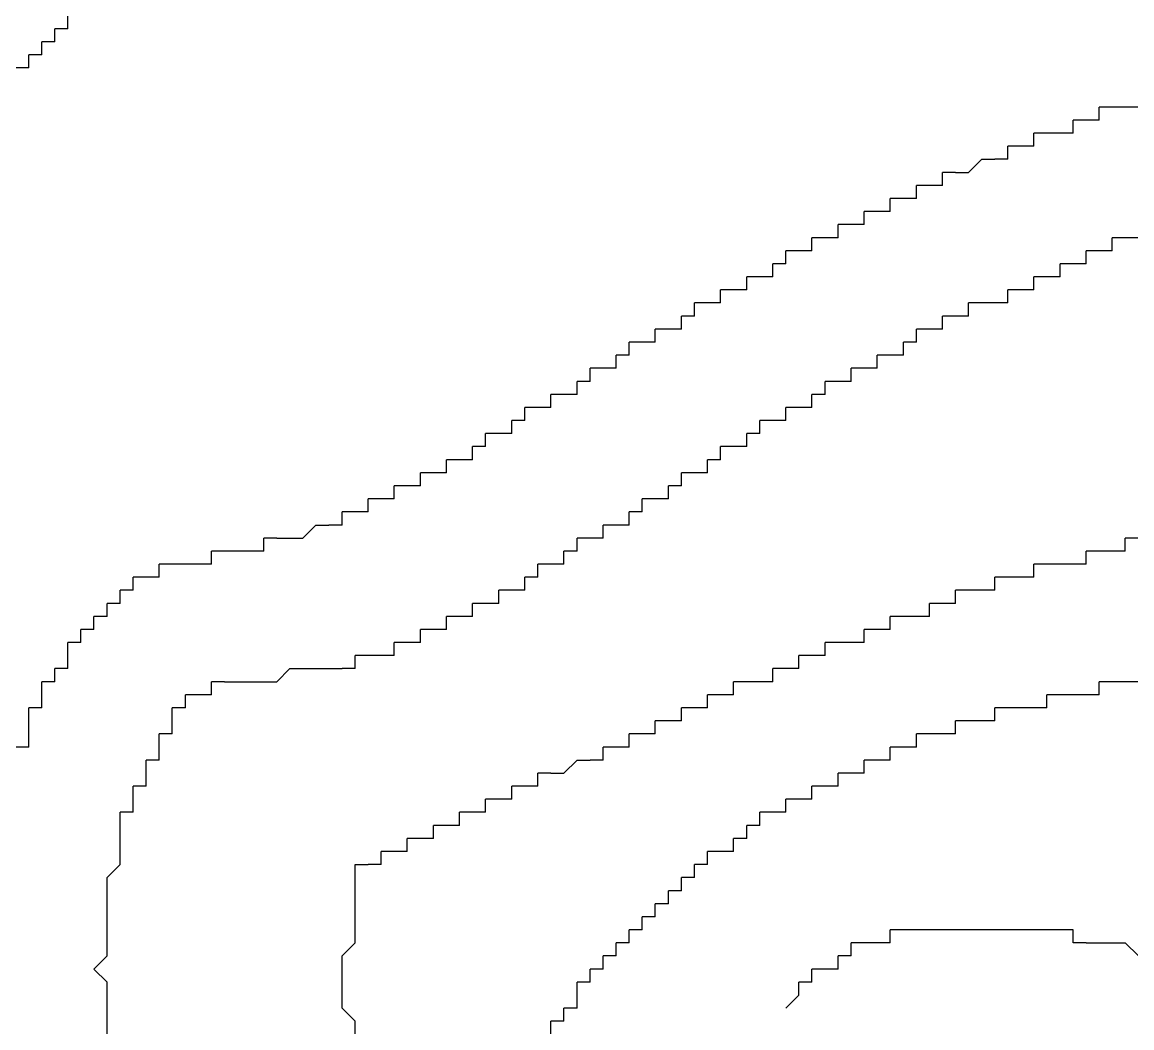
# Model space of a CAD drawing. Extents: x 0.04 to 6.31, y 0.06 to 5.55.
# Drawn here: x 2.661 to 3.547, y 3.339 to 4.141 of the extents above; entities that cross this region are included whole.
import ezdxf

# ---------------------------------------------------------------- set-up
doc = ezdxf.new("R2010")
doc.units = 0
doc.layers.get('0').update_dxf_attribs({"linetype": 'CONTINUOUS'})

msp = doc.modelspace()

# ---------------------------------------------------------------- linework, layer by layer
at = {"color": 7, "linetype": 'CONTINUOUS'}
for points in [[(2.697917, 4.135417), (2.697917, 4.145833)], [(2.697917, 4.135417), (2.6875, 4.135417)], [(2.6875, 4.125), (2.6875, 4.135417)], [(2.6875, 4.125), (2.677083, 4.125)], [(2.677083, 4.114583), (2.677083, 4.125)], [(2.677083, 4.114583), (2.666667, 4.114583)], [(2.666667, 4.104167), (2.666667, 4.114583)], [(2.666667, 4.104167), (2.65625, 4.104167)], [(3.541667, 3.96875), (3.53125, 3.96875)], [(3.53125, 3.958333), (3.53125, 3.96875)], [(3.552083, 3.96875), (3.541667, 3.96875)], [(3.520833, 3.958333), (3.510417, 3.958333)], [(3.510417, 3.947917), (3.510417, 3.958333)], [(3.53125, 3.958333), (3.520833, 3.958333)], [(3.5, 3.947917), (3.489583, 3.947917)], [(3.489583, 3.9375), (3.489583, 3.947917)], [(3.510417, 3.947917), (3.5, 3.947917)], [(3.479167, 3.9375), (3.46875, 3.9375)], [(3.46875, 3.927083), (3.46875, 3.9375)], [(3.489583, 3.9375), (3.479167, 3.9375)], [(3.458333, 3.927083), (3.447917, 3.927083)], [(3.447917, 3.916667), (3.447917, 3.927083)], [(3.46875, 3.927083), (3.458333, 3.927083)], [(3.427083, 3.916667), (3.416667, 3.916667)], [(3.416667, 3.90625), (3.416667, 3.916667)], [(3.4375, 3.916667), (3.427083, 3.916667)], [(3.447917, 3.916667), (3.4375, 3.916667)], [(3.40625, 3.90625), (3.395833, 3.90625)], [(3.395833, 3.895833), (3.395833, 3.90625)], [(3.416667, 3.90625), (3.40625, 3.90625)], [(3.385417, 3.895833), (3.375, 3.895833)], [(3.375, 3.885417), (3.375, 3.895833)], [(3.395833, 3.895833), (3.385417, 3.895833)], [(3.375, 3.885417), (3.364583, 3.885417)], [(3.364583, 3.875), (3.364583, 3.885417)], [(3.354167, 3.875), (3.34375, 3.875)], [(3.34375, 3.864583), (3.34375, 3.875)], [(3.364583, 3.875), (3.354167, 3.875)], [(3.333333, 3.864583), (3.322917, 3.864583)], [(3.322917, 3.854167), (3.322917, 3.864583)], [(3.34375, 3.864583), (3.333333, 3.864583)], [(3.3125, 3.854167), (3.302083, 3.854167)], [(3.302083, 3.84375), (3.302083, 3.854167)], [(3.322917, 3.854167), (3.3125, 3.854167)], [(3.302083, 3.84375), (3.291667, 3.84375)], [(3.291667, 3.833333), (3.291667, 3.84375)], [(3.28125, 3.833333), (3.270833, 3.833333)], [(3.270833, 3.822917), (3.270833, 3.833333)], [(3.291667, 3.833333), (3.28125, 3.833333)], [(3.260417, 3.822917), (3.25, 3.822917)], [(3.25, 3.8125), (3.25, 3.822917)], [(3.270833, 3.822917), (3.260417, 3.822917)], [(3.25, 3.8125), (3.239583, 3.8125)], [(3.239583, 3.802083), (3.239583, 3.8125)], [(3.229167, 3.802083), (3.21875, 3.802083)], [(3.21875, 3.791667), (3.21875, 3.802083)], [(3.239583, 3.802083), (3.229167, 3.802083)], [(3.21875, 3.791667), (3.208333, 3.791667)], [(3.208333, 3.78125), (3.208333, 3.791667)], [(3.197917, 3.78125), (3.1875, 3.78125)], [(3.1875, 3.770833), (3.1875, 3.78125)], [(3.208333, 3.78125), (3.197917, 3.78125)], [(3.1875, 3.770833), (3.177083, 3.770833)], [(3.177083, 3.760417), (3.177083, 3.770833)], [(3.166667, 3.760417), (3.15625, 3.760417)], [(3.15625, 3.75), (3.15625, 3.760417)], [(3.177083, 3.760417), (3.166667, 3.760417)], [(3.15625, 3.75), (3.145833, 3.75)], [(3.145833, 3.739583), (3.145833, 3.75)], [(3.135417, 3.739583), (3.125, 3.739583)], [(3.125, 3.729167), (3.125, 3.739583)], [(3.145833, 3.739583), (3.135417, 3.739583)], [(3.114583, 3.729167), (3.104167, 3.729167)], [(3.104167, 3.71875), (3.104167, 3.729167)], [(3.125, 3.729167), (3.114583, 3.729167)], [(3.104167, 3.71875), (3.09375, 3.71875)], [(3.09375, 3.708333), (3.09375, 3.71875)], [(3.083333, 3.708333), (3.072917, 3.708333)], [(3.072917, 3.697917), (3.072917, 3.708333)], [(3.09375, 3.708333), (3.083333, 3.708333)], [(3.072917, 3.697917), (3.0625, 3.697917)], [(3.0625, 3.6875), (3.0625, 3.697917)], [(3.052083, 3.6875), (3.041667, 3.6875)], [(3.041667, 3.677083), (3.041667, 3.6875)], [(3.0625, 3.6875), (3.052083, 3.6875)], [(3.03125, 3.677083), (3.020833, 3.677083)], [(3.020833, 3.666667), (3.020833, 3.677083)], [(3.041667, 3.677083), (3.03125, 3.677083)], [(3.010417, 3.666667), (3, 3.666667)], [(3, 3.65625), (3, 3.666667)], [(3.020833, 3.666667), (3.010417, 3.666667)], [(2.989583, 3.65625), (2.979167, 3.65625)], [(2.979167, 3.645833), (2.979167, 3.65625)], [(3, 3.65625), (2.989583, 3.65625)], [(2.96875, 3.645833), (2.958333, 3.645833)], [(2.958333, 3.635417), (2.958333, 3.645833)], [(2.979167, 3.645833), (2.96875, 3.645833)], [(2.9375, 3.635417), (2.927083, 3.635417)], [(2.927083, 3.625), (2.927083, 3.635417)], [(2.947917, 3.635417), (2.9375, 3.635417)], [(2.958333, 3.635417), (2.947917, 3.635417)], [(2.822917, 3.614583), (2.864583, 3.614583), (2.875, 3.625), (2.916667, 3.625)], [(2.927083, 3.625), (2.916667, 3.625)], [(2.822917, 3.614583), (2.8125, 3.614583)], [(2.8125, 3.604167), (2.8125, 3.614583)], [(3.53125, 3.614583), (3.520833, 3.614583)], [(3.520833, 3.604167), (3.520833, 3.614583)], [(3.552083, 3.614583), (3.53125, 3.614583)], [(2.802083, 3.604167), (2.791667, 3.604167)], [(2.791667, 3.59375), (2.791667, 3.604167)], [(2.8125, 3.604167), (2.802083, 3.604167)], [(3.489583, 3.604167), (3.479167, 3.604167)], [(3.479167, 3.59375), (3.479167, 3.604167)], [(3.510417, 3.604167), (3.489583, 3.604167)], [(3.520833, 3.604167), (3.510417, 3.604167)], [(2.791667, 3.59375), (2.78125, 3.59375)], [(2.78125, 3.583333), (2.78125, 3.59375)], [(3.447917, 3.59375), (3.4375, 3.59375)], [(3.4375, 3.583333), (3.4375, 3.59375)], [(3.46875, 3.59375), (3.447917, 3.59375)], [(3.479167, 3.59375), (3.46875, 3.59375)], [(2.78125, 3.572917), (2.78125, 3.583333)], [(3.416667, 3.583333), (3.40625, 3.583333)], [(3.40625, 3.572917), (3.40625, 3.583333)], [(3.427083, 3.583333), (3.416667, 3.583333)], [(3.4375, 3.583333), (3.427083, 3.583333)], [(2.78125, 3.572917), (2.770833, 3.572917)], [(2.770833, 3.5625), (2.770833, 3.572917)], [(3.385417, 3.572917), (3.375, 3.572917)], [(3.375, 3.5625), (3.375, 3.572917)], [(3.395833, 3.572917), (3.385417, 3.572917)], [(3.40625, 3.572917), (3.395833, 3.572917)], [(2.770833, 3.552083), (2.770833, 3.5625)], [(3.364583, 3.5625), (3.354167, 3.5625)], [(3.354167, 3.552083), (3.354167, 3.5625)], [(3.375, 3.5625), (3.364583, 3.5625)], [(2.770833, 3.552083), (2.760417, 3.552083)], [(2.760417, 3.541667), (2.760417, 3.552083)], [(3.34375, 3.552083), (3.333333, 3.552083)], [(3.333333, 3.541667), (3.333333, 3.552083)], [(3.354167, 3.552083), (3.34375, 3.552083)], [(2.760417, 3.53125), (2.760417, 3.541667)], [(3.322917, 3.541667), (3.3125, 3.541667)], [(3.3125, 3.53125), (3.3125, 3.541667)], [(3.333333, 3.541667), (3.322917, 3.541667)], [(2.760417, 3.53125), (2.75, 3.53125)], [(2.75, 3.520833), (2.75, 3.53125)], [(3.302083, 3.53125), (3.291667, 3.53125)], [(3.291667, 3.520833), (3.291667, 3.53125)], [(3.3125, 3.53125), (3.302083, 3.53125)], [(2.75, 3.510417), (2.75, 3.520833)], [(3.28125, 3.520833), (3.270833, 3.520833)], [(3.270833, 3.510417), (3.270833, 3.520833)], [(3.291667, 3.520833), (3.28125, 3.520833)], [(2.75, 3.510417), (2.739583, 3.510417)], [(2.739583, 3.5), (2.739583, 3.510417)], [(3.260417, 3.510417), (3.25, 3.510417)], [(3.25, 3.5), (3.25, 3.510417)], [(3.270833, 3.510417), (3.260417, 3.510417)], [(2.729167, 3.3125), (2.729167, 3.375), (2.71875, 3.385417), (2.729167, 3.395833), (2.729167, 3.458333), (2.739583, 3.46875), (2.739583, 3.5)], [(3.25, 3.5), (3.239583, 3.5)], [(3.239583, 3.489583), (3.239583, 3.5)], [(3.239583, 3.489583), (3.229167, 3.489583)], [(3.229167, 3.479167), (3.229167, 3.489583)], [(3.21875, 3.479167), (3.208333, 3.479167)], [(3.208333, 3.46875), (3.208333, 3.479167)], [(3.229167, 3.479167), (3.21875, 3.479167)], [(3.208333, 3.46875), (3.197917, 3.46875)], [(3.197917, 3.458333), (3.197917, 3.46875)], [(3.197917, 3.458333), (3.1875, 3.458333)], [(3.1875, 3.447917), (3.1875, 3.458333)], [(3.1875, 3.447917), (3.177083, 3.447917)], [(3.177083, 3.4375), (3.177083, 3.447917)], [(3.177083, 3.4375), (3.166667, 3.4375)], [(3.166667, 3.427083), (3.166667, 3.4375)], [(3.166667, 3.427083), (3.15625, 3.427083)], [(3.15625, 3.416667), (3.15625, 3.427083)], [(3.15625, 3.416667), (3.145833, 3.416667)], [(3.145833, 3.40625), (3.145833, 3.416667)], [(3.145833, 3.40625), (3.135417, 3.40625)], [(3.135417, 3.395833), (3.135417, 3.40625)], [(3.135417, 3.395833), (3.125, 3.395833)], [(3.125, 3.385417), (3.125, 3.395833)], [(3.125, 3.385417), (3.114583, 3.385417)], [(3.114583, 3.375), (3.114583, 3.385417)], [(3.114583, 3.375), (3.104167, 3.375)], [(3.104167, 3.364583), (3.104167, 3.375)], [(3.104167, 3.354167), (3.104167, 3.364583)], [(3.104167, 3.354167), (3.09375, 3.354167)], [(3.09375, 3.34375), (3.09375, 3.354167)], [(3.09375, 3.34375), (3.083333, 3.34375)], [(3.083333, 3.333333), (3.083333, 3.34375)]]:
    msp.add_lwpolyline(points, dxfattribs=at)
at = {"color": 255, "linetype": 'CONTINUOUS'}
for points in [[(3.53125, 4.072917), (3.520833, 4.072917)], [(3.520833, 4.0625), (3.520833, 4.072917)], [(3.541667, 4.072917), (3.53125, 4.072917)], [(3.552083, 4.072917), (3.541667, 4.072917)], [(3.510417, 4.0625), (3.5, 4.0625)], [(3.5, 4.052083), (3.5, 4.0625)], [(3.520833, 4.0625), (3.510417, 4.0625)], [(3.479167, 4.052083), (3.46875, 4.052083)], [(3.46875, 4.041667), (3.46875, 4.052083)], [(3.489583, 4.052083), (3.479167, 4.052083)], [(3.5, 4.052083), (3.489583, 4.052083)], [(3.458333, 4.041667), (3.447917, 4.041667)], [(3.447917, 4.03125), (3.447917, 4.041667)], [(3.46875, 4.041667), (3.458333, 4.041667)], [(3.40625, 4.020833), (3.416667, 4.020833), (3.427083, 4.03125), (3.4375, 4.03125)], [(3.447917, 4.03125), (3.4375, 4.03125)], [(3.40625, 4.020833), (3.395833, 4.020833)], [(3.395833, 4.010417), (3.395833, 4.020833)], [(3.385417, 4.010417), (3.375, 4.010417)], [(3.375, 4), (3.375, 4.010417)], [(3.395833, 4.010417), (3.385417, 4.010417)], [(3.364583, 4), (3.354167, 4)], [(3.354167, 3.989583), (3.354167, 4)], [(3.375, 4), (3.364583, 4)], [(3.34375, 3.989583), (3.333333, 3.989583)], [(3.333333, 3.979167), (3.333333, 3.989583)], [(3.354167, 3.989583), (3.34375, 3.989583)], [(3.322917, 3.979167), (3.3125, 3.979167)], [(3.3125, 3.96875), (3.3125, 3.979167)], [(3.333333, 3.979167), (3.322917, 3.979167)], [(3.302083, 3.96875), (3.291667, 3.96875)], [(3.291667, 3.958333), (3.291667, 3.96875)], [(3.3125, 3.96875), (3.302083, 3.96875)], [(3.28125, 3.958333), (3.270833, 3.958333)], [(3.270833, 3.947917), (3.270833, 3.958333)], [(3.291667, 3.958333), (3.28125, 3.958333)], [(3.270833, 3.947917), (3.260417, 3.947917)], [(3.260417, 3.9375), (3.260417, 3.947917)], [(3.25, 3.9375), (3.239583, 3.9375)], [(3.239583, 3.927083), (3.239583, 3.9375)], [(3.260417, 3.9375), (3.25, 3.9375)], [(3.229167, 3.927083), (3.21875, 3.927083)], [(3.21875, 3.916667), (3.21875, 3.927083)], [(3.239583, 3.927083), (3.229167, 3.927083)], [(3.208333, 3.916667), (3.197917, 3.916667)], [(3.197917, 3.90625), (3.197917, 3.916667)], [(3.21875, 3.916667), (3.208333, 3.916667)], [(3.197917, 3.90625), (3.1875, 3.90625)], [(3.1875, 3.895833), (3.1875, 3.90625)], [(3.177083, 3.895833), (3.166667, 3.895833)], [(3.166667, 3.885417), (3.166667, 3.895833)], [(3.1875, 3.895833), (3.177083, 3.895833)], [(3.15625, 3.885417), (3.145833, 3.885417)], [(3.145833, 3.875), (3.145833, 3.885417)], [(3.166667, 3.885417), (3.15625, 3.885417)], [(3.145833, 3.875), (3.135417, 3.875)], [(3.135417, 3.864583), (3.135417, 3.875)], [(3.125, 3.864583), (3.114583, 3.864583)], [(3.114583, 3.854167), (3.114583, 3.864583)], [(3.135417, 3.864583), (3.125, 3.864583)], [(3.114583, 3.854167), (3.104167, 3.854167)], [(3.104167, 3.84375), (3.104167, 3.854167)], [(3.09375, 3.84375), (3.083333, 3.84375)], [(3.083333, 3.833333), (3.083333, 3.84375)], [(3.104167, 3.84375), (3.09375, 3.84375)], [(3.072917, 3.833333), (3.0625, 3.833333)], [(3.0625, 3.822917), (3.0625, 3.833333)], [(3.083333, 3.833333), (3.072917, 3.833333)], [(3.0625, 3.822917), (3.052083, 3.822917)], [(3.052083, 3.8125), (3.052083, 3.822917)], [(3.041667, 3.8125), (3.03125, 3.8125)], [(3.03125, 3.802083), (3.03125, 3.8125)], [(3.052083, 3.8125), (3.041667, 3.8125)], [(3.03125, 3.802083), (3.020833, 3.802083)], [(3.020833, 3.791667), (3.020833, 3.802083)], [(3.010417, 3.791667), (3, 3.791667)], [(3, 3.78125), (3, 3.791667)], [(3.020833, 3.791667), (3.010417, 3.791667)], [(2.989583, 3.78125), (2.979167, 3.78125)], [(2.979167, 3.770833), (2.979167, 3.78125)], [(3, 3.78125), (2.989583, 3.78125)], [(2.96875, 3.770833), (2.958333, 3.770833)], [(2.958333, 3.760417), (2.958333, 3.770833)], [(2.979167, 3.770833), (2.96875, 3.770833)], [(2.947917, 3.760417), (2.9375, 3.760417)], [(2.9375, 3.75), (2.9375, 3.760417)], [(2.958333, 3.760417), (2.947917, 3.760417)], [(2.927083, 3.75), (2.916667, 3.75)], [(2.916667, 3.739583), (2.916667, 3.75)], [(2.9375, 3.75), (2.927083, 3.75)], [(2.864583, 3.729167), (2.885417, 3.729167), (2.895833, 3.739583), (2.90625, 3.739583)], [(2.916667, 3.739583), (2.90625, 3.739583)], [(2.864583, 3.729167), (2.854167, 3.729167)], [(2.854167, 3.71875), (2.854167, 3.729167)], [(3.552083, 3.729167), (3.541667, 3.729167)], [(3.541667, 3.71875), (3.541667, 3.729167)], [(2.822917, 3.71875), (2.8125, 3.71875)], [(2.8125, 3.708333), (2.8125, 3.71875)], [(2.84375, 3.71875), (2.822917, 3.71875)], [(2.854167, 3.71875), (2.84375, 3.71875)], [(3.520833, 3.71875), (3.510417, 3.71875)], [(3.510417, 3.708333), (3.510417, 3.71875)], [(3.53125, 3.71875), (3.520833, 3.71875)], [(3.541667, 3.71875), (3.53125, 3.71875)], [(2.78125, 3.708333), (2.770833, 3.708333)], [(2.770833, 3.697917), (2.770833, 3.708333)], [(2.802083, 3.708333), (2.78125, 3.708333)], [(2.8125, 3.708333), (2.802083, 3.708333)], [(3.479167, 3.708333), (3.46875, 3.708333)], [(3.46875, 3.697917), (3.46875, 3.708333)], [(3.5, 3.708333), (3.479167, 3.708333)], [(3.510417, 3.708333), (3.5, 3.708333)], [(2.760417, 3.697917), (2.75, 3.697917)], [(2.75, 3.6875), (2.75, 3.697917)], [(2.770833, 3.697917), (2.760417, 3.697917)], [(3.447917, 3.697917), (3.4375, 3.697917)], [(3.4375, 3.6875), (3.4375, 3.697917)], [(3.458333, 3.697917), (3.447917, 3.697917)], [(3.46875, 3.697917), (3.458333, 3.697917)], [(2.75, 3.6875), (2.739583, 3.6875)], [(2.739583, 3.677083), (2.739583, 3.6875)], [(3.416667, 3.6875), (3.40625, 3.6875)], [(3.40625, 3.677083), (3.40625, 3.6875)], [(3.427083, 3.6875), (3.416667, 3.6875)], [(3.4375, 3.6875), (3.427083, 3.6875)], [(2.739583, 3.677083), (2.729167, 3.677083)], [(2.729167, 3.666667), (2.729167, 3.677083)], [(3.395833, 3.677083), (3.385417, 3.677083)], [(3.385417, 3.666667), (3.385417, 3.677083)], [(3.40625, 3.677083), (3.395833, 3.677083)], [(2.729167, 3.666667), (2.71875, 3.666667)], [(2.71875, 3.65625), (2.71875, 3.666667)], [(3.364583, 3.666667), (3.354167, 3.666667)], [(3.354167, 3.65625), (3.354167, 3.666667)], [(3.375, 3.666667), (3.364583, 3.666667)], [(3.385417, 3.666667), (3.375, 3.666667)], [(2.71875, 3.65625), (2.708333, 3.65625)], [(2.708333, 3.645833), (2.708333, 3.65625)], [(3.34375, 3.65625), (3.333333, 3.65625)], [(3.333333, 3.645833), (3.333333, 3.65625)], [(3.354167, 3.65625), (3.34375, 3.65625)], [(2.708333, 3.645833), (2.697917, 3.645833)], [(2.697917, 3.635417), (2.697917, 3.645833)], [(3.3125, 3.645833), (3.302083, 3.645833)], [(3.302083, 3.635417), (3.302083, 3.645833)], [(3.322917, 3.645833), (3.3125, 3.645833)], [(3.333333, 3.645833), (3.322917, 3.645833)], [(2.697917, 3.625), (2.697917, 3.635417)], [(3.291667, 3.635417), (3.28125, 3.635417)], [(3.28125, 3.625), (3.28125, 3.635417)], [(3.302083, 3.635417), (3.291667, 3.635417)], [(2.697917, 3.625), (2.6875, 3.625)], [(2.6875, 3.614583), (2.6875, 3.625)], [(3.270833, 3.625), (3.260417, 3.625)], [(3.260417, 3.614583), (3.260417, 3.625)], [(3.28125, 3.625), (3.270833, 3.625)], [(2.6875, 3.614583), (2.677083, 3.614583)], [(2.677083, 3.604167), (2.677083, 3.614583)], [(3.239583, 3.614583), (3.229167, 3.614583)], [(3.229167, 3.604167), (3.229167, 3.614583)], [(3.25, 3.614583), (3.239583, 3.614583)], [(3.260417, 3.614583), (3.25, 3.614583)], [(2.677083, 3.59375), (2.677083, 3.604167)], [(3.21875, 3.604167), (3.208333, 3.604167)], [(3.208333, 3.59375), (3.208333, 3.604167)], [(3.229167, 3.604167), (3.21875, 3.604167)], [(2.677083, 3.59375), (2.666667, 3.59375)], [(2.666667, 3.583333), (2.666667, 3.59375)], [(3.197917, 3.59375), (3.1875, 3.59375)], [(3.1875, 3.583333), (3.1875, 3.59375)], [(3.208333, 3.59375), (3.197917, 3.59375)], [(2.666667, 3.572917), (2.666667, 3.583333)], [(3.177083, 3.583333), (3.166667, 3.583333)], [(3.166667, 3.572917), (3.166667, 3.583333)], [(3.1875, 3.583333), (3.177083, 3.583333)], [(2.666667, 3.5625), (2.666667, 3.572917)], [(3.15625, 3.572917), (3.145833, 3.572917)], [(3.145833, 3.5625), (3.145833, 3.572917)], [(3.166667, 3.572917), (3.15625, 3.572917)], [(2.666667, 3.5625), (2.65625, 3.5625)], [(3.135417, 3.5625), (3.125, 3.5625)], [(3.125, 3.552083), (3.125, 3.5625)], [(3.145833, 3.5625), (3.135417, 3.5625)], [(3.083333, 3.541667), (3.09375, 3.541667), (3.104167, 3.552083), (3.114583, 3.552083)], [(3.125, 3.552083), (3.114583, 3.552083)], [(3.083333, 3.541667), (3.072917, 3.541667)], [(3.072917, 3.53125), (3.072917, 3.541667)], [(3.0625, 3.53125), (3.052083, 3.53125)], [(3.052083, 3.520833), (3.052083, 3.53125)], [(3.072917, 3.53125), (3.0625, 3.53125)], [(3.041667, 3.520833), (3.03125, 3.520833)], [(3.03125, 3.510417), (3.03125, 3.520833)], [(3.052083, 3.520833), (3.041667, 3.520833)], [(3.020833, 3.510417), (3.010417, 3.510417)], [(3.010417, 3.5), (3.010417, 3.510417)], [(3.03125, 3.510417), (3.020833, 3.510417)], [(3, 3.5), (2.989583, 3.5)], [(2.989583, 3.489583), (2.989583, 3.5)], [(3.010417, 3.5), (3, 3.5)], [(2.979167, 3.489583), (2.96875, 3.489583)], [(2.96875, 3.479167), (2.96875, 3.489583)], [(2.989583, 3.489583), (2.979167, 3.489583)], [(2.958333, 3.479167), (2.947917, 3.479167)], [(2.947917, 3.46875), (2.947917, 3.479167)], [(2.96875, 3.479167), (2.958333, 3.479167)], [(2.927083, 3.458333), (2.927083, 3.46875), (2.9375, 3.46875)], [(2.947917, 3.46875), (2.9375, 3.46875)], [(2.927083, 2.729167), (2.927083, 2.791667), (2.916667, 2.802083), (2.916667, 3.03125), (2.927083, 3.041667), (2.927083, 3.34375), (2.916667, 3.354167), (2.916667, 3.395833), (2.927083, 3.40625), (2.927083, 3.458333)], [(3.364583, 3.416667), (3.354167, 3.416667)], [(3.354167, 3.40625), (3.354167, 3.416667)], [(3.489583, 3.416667), (3.364583, 3.416667)], [(3.5, 3.416667), (3.489583, 3.416667)], [(3.5, 3.40625), (3.5, 3.416667)], [(3.333333, 3.40625), (3.322917, 3.40625)], [(3.322917, 3.395833), (3.322917, 3.40625)], [(3.34375, 3.40625), (3.333333, 3.40625)], [(3.354167, 3.40625), (3.34375, 3.40625)], [(3.510417, 3.40625), (3.541667, 3.40625), (3.552083, 3.395833), (3.614583, 3.395833), (3.625, 3.385417), (3.635417, 3.385417), (3.645833, 3.395833), (3.697917, 3.395833)], [(3.322917, 3.395833), (3.3125, 3.395833)], [(3.3125, 3.385417), (3.3125, 3.395833)], [(3.302083, 3.385417), (3.291667, 3.385417)], [(3.291667, 3.375), (3.291667, 3.385417)], [(3.3125, 3.385417), (3.302083, 3.385417)], [(3.291667, 3.375), (3.28125, 3.375)], [(3.28125, 3.364583), (3.28125, 3.375)], [(3.270833, 3.354167), (3.28125, 3.364583)]]:
    msp.add_lwpolyline(points, dxfattribs=at)
at = {"color": 254, "linetype": 'CONTINUOUS'}
msp.add_lwpolyline([(3.510417, 3.40625), (3.5, 3.40625)], dxfattribs=at)

doc.saveas('drawing.dxf')
